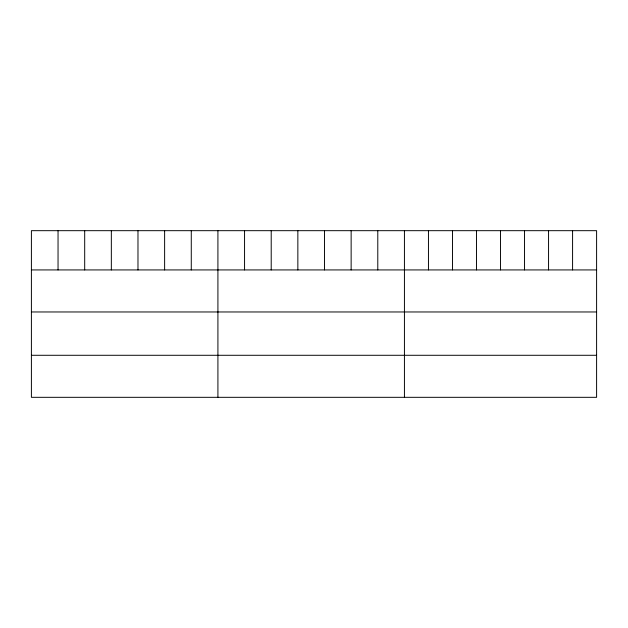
<?xml version="1.0" encoding="UTF-8"?>
<svg xmlns="http://www.w3.org/2000/svg" width="628" height="628" viewBox="0 0 628 628"><rect width="100%" height="100%" fill="white"/><g stroke="black" fill="none" stroke-linecap="round" stroke-linejoin="round"><path stroke-width="0.94" d="M596.6 269.93L596.6 397.32L31.4 397.32L31.4 230.68L596.6 230.68L596.6 269.93L31.4 269.93M31.4 311.967L596.6 311.967M31.4 355.283L596.6 355.283M572.579 230.68L572.579 269.93M548.558 230.68L548.558 269.93M524.537 230.68L524.537 269.93M500.516 230.68L500.516 269.93M476.495 230.68L476.495 269.93M452.474 230.68L452.474 269.93M428.453 230.68L428.453 269.93M404.432 230.68L404.432 397.32M377.789 230.68L377.789 269.93M351.138 230.68L351.138 269.93M324.495 230.68L324.495 269.93M297.853 230.68L297.853 269.93M271.21 230.68L271.21 269.93M244.559 230.68L244.559 269.93M217.916 230.68L217.916 397.32M191.273 230.68L191.273 269.93M164.622 230.68L164.622 269.93M137.979 230.68L137.979 269.93M111.337 230.68L111.337 269.93M84.694 230.68L84.694 269.93M58.043 230.68L58.043 269.93"/></g></svg>
